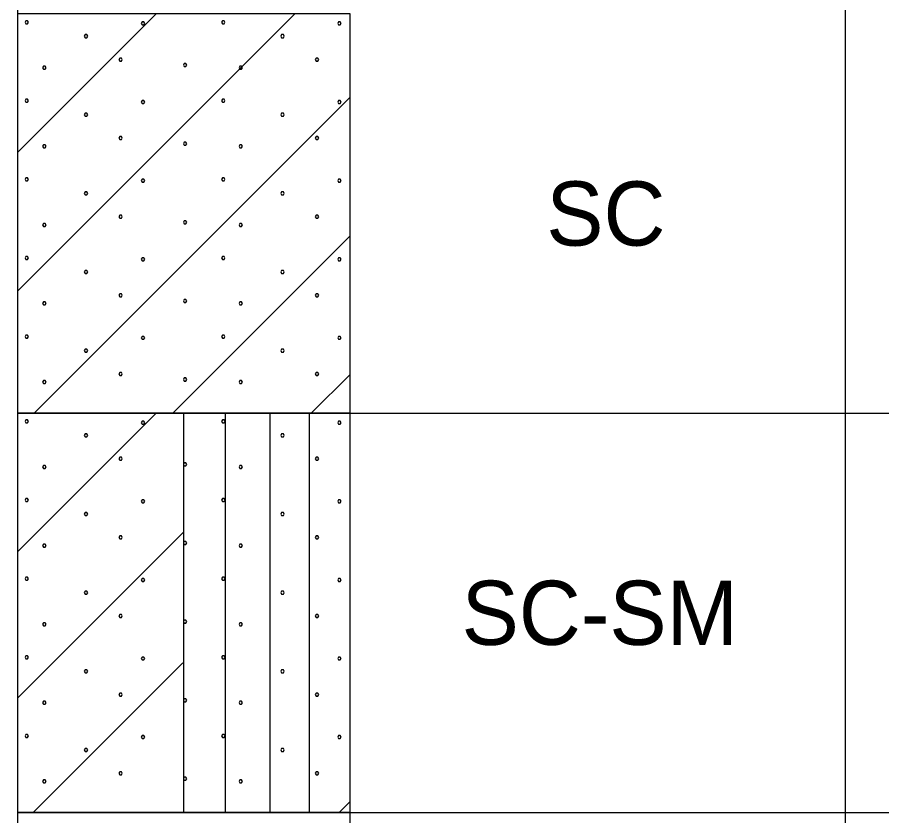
# Model space of a CAD drawing. Extents: x -894 to 866, y -476 to 714.
# Drawn here: x -745 to -650.7, y -218.1 to -131 of the extents above; entities that cross this region are included whole.
import ezdxf

# ---------------------------------------------------------------- set-up
doc = ezdxf.new("R2010")
doc.units = 0
doc.layers.add('14 Ramp Anno', color=7, linetype='Continuous')
doc.layers.add('57 Undefined', color=7, linetype='Continuous')

msp = doc.modelspace()

# ---------------------------------------------------------------- linework, layer by layer
at = {"layer": '14 Ramp Anno'}
msp.add_lwpolyline([(-745.016, -304.812), (2.572, -304.812), (2.572, 608.931), (-745.016, 608.931)], close=True, dxfattribs=at)
for points in [[(-654.736, 588.056), (-654.736, -304.812)], [(-745.018, -145.752), (-729.899, -130.632)], [(-745.018, -160.872), (-714.779, -130.632)], [(-745.018, -174.177), (-708.731, -174.177), (-708.731, -130.632), (-745.018, -130.632), (-745.018, -174.177)], [(-743.816, -131.541), (-743.911, -131.379), (-744.099, -131.379), (-744.194, -131.541), (-744.099, -131.703), (-743.911, -131.703), (-743.816, -131.541)], [(-731.14, -131.676), (-731.234, -131.513), (-731.422, -131.513), (-731.517, -131.676), (-731.422, -131.838), (-731.234, -131.838), (-731.14, -131.676)], [(-722.387, -131.541), (-722.481, -131.379), (-722.67, -131.379), (-722.764, -131.541), (-722.67, -131.703), (-722.481, -131.703), (-722.387, -131.541)], [(-709.71, -131.676), (-709.804, -131.513), (-709.993, -131.513), (-710.087, -131.676), (-709.993, -131.838), (-709.804, -131.838), (-709.71, -131.676)], [(-737.351, -133.066), (-737.445, -132.9), (-737.634, -132.9), (-737.728, -133.063), (-737.634, -133.228), (-737.445, -133.228), (-737.351, -133.066)], [(-715.921, -133.066), (-716.016, -132.9), (-716.204, -132.9), (-716.299, -133.063), (-716.204, -133.228), (-716.016, -133.228), (-715.921, -133.066)], [(-733.583, -135.611), (-733.678, -135.449), (-733.866, -135.449), (-733.96, -135.611), (-733.866, -135.773), (-733.678, -135.773), (-733.583, -135.611)], [(-712.154, -135.611), (-712.248, -135.449), (-712.437, -135.449), (-712.531, -135.611), (-712.437, -135.773), (-712.248, -135.773), (-712.154, -135.611)], [(-741.905, -136.5), (-742, -136.338), (-742.188, -136.338), (-742.282, -136.5), (-742.188, -136.666), (-742, -136.666), (-741.905, -136.5)], [(-726.548, -136.222), (-726.642, -136.056), (-726.831, -136.056), (-726.925, -136.222), (-726.831, -136.384), (-726.642, -136.384), (-726.548, -136.222)], [(-720.476, -136.5), (-720.57, -136.338), (-720.759, -136.338), (-720.853, -136.5), (-720.759, -136.666), (-720.57, -136.666), (-720.476, -136.5)], [(-743.816, -140.113), (-743.911, -139.95), (-744.099, -139.95), (-744.194, -140.113), (-744.099, -140.275), (-743.911, -140.275), (-743.816, -140.113)], [(-743.204, -174.177), (-708.731, -139.704)], [(-731.14, -140.247), (-731.234, -140.085), (-731.422, -140.085), (-731.517, -140.247), (-731.422, -140.41), (-731.234, -140.41), (-731.14, -140.247)], [(-722.387, -140.113), (-722.481, -139.95), (-722.67, -139.95), (-722.764, -140.113), (-722.67, -140.275), (-722.481, -140.275), (-722.387, -140.113)], [(-709.71, -140.247), (-709.804, -140.085), (-709.993, -140.085), (-710.087, -140.247), (-709.993, -140.41), (-709.804, -140.41), (-709.71, -140.247)], [(-737.351, -141.638), (-737.445, -141.472), (-737.634, -141.472), (-737.728, -141.634), (-737.634, -141.8), (-737.445, -141.8), (-737.351, -141.638)], [(-715.921, -141.638), (-716.016, -141.472), (-716.204, -141.472), (-716.299, -141.634), (-716.204, -141.8), (-716.016, -141.8), (-715.921, -141.638)], [(-733.583, -144.183), (-733.678, -144.02), (-733.866, -144.02), (-733.96, -144.183), (-733.866, -144.345), (-733.678, -144.345), (-733.583, -144.183)], [(-712.154, -144.183), (-712.248, -144.02), (-712.437, -144.02), (-712.531, -144.183), (-712.437, -144.345), (-712.248, -144.345), (-712.154, -144.183)], [(-741.905, -145.072), (-742, -144.91), (-742.188, -144.91), (-742.282, -145.072), (-742.188, -145.238), (-742, -145.238), (-741.905, -145.072)], [(-726.548, -144.793), (-726.642, -144.627), (-726.831, -144.627), (-726.925, -144.793), (-726.831, -144.956), (-726.642, -144.956), (-726.548, -144.793)], [(-720.476, -145.072), (-720.57, -144.91), (-720.759, -144.91), (-720.853, -145.072), (-720.759, -145.238), (-720.57, -145.238), (-720.476, -145.072)], [(-743.816, -148.684), (-743.911, -148.522), (-744.099, -148.522), (-744.194, -148.684), (-744.099, -148.847), (-743.911, -148.847), (-743.816, -148.684)], [(-731.14, -148.819), (-731.234, -148.657), (-731.422, -148.657), (-731.517, -148.819), (-731.422, -148.981), (-731.234, -148.981), (-731.14, -148.819)], [(-722.387, -148.684), (-722.481, -148.522), (-722.67, -148.522), (-722.764, -148.684), (-722.67, -148.847), (-722.481, -148.847), (-722.387, -148.684)], [(-709.71, -148.819), (-709.804, -148.657), (-709.993, -148.657), (-710.087, -148.819), (-709.993, -148.981), (-709.804, -148.981), (-709.71, -148.819)], [(-737.351, -150.21), (-737.445, -150.044), (-737.634, -150.044), (-737.728, -150.206), (-737.634, -150.372), (-737.445, -150.372), (-737.351, -150.21)], [(-715.921, -150.21), (-716.016, -150.044), (-716.204, -150.044), (-716.299, -150.206), (-716.204, -150.372), (-716.016, -150.372), (-715.921, -150.21)], [(-733.583, -152.754), (-733.678, -152.592), (-733.866, -152.592), (-733.96, -152.754), (-733.866, -152.917), (-733.678, -152.917), (-733.583, -152.754)], [(-712.154, -152.754), (-712.248, -152.592), (-712.437, -152.592), (-712.531, -152.754), (-712.437, -152.917), (-712.248, -152.917), (-712.154, -152.754)], [(-741.905, -153.644), (-742, -153.482), (-742.188, -153.482), (-742.282, -153.644), (-742.188, -153.81), (-742, -153.81), (-741.905, -153.644)], [(-726.548, -153.365), (-726.642, -153.199), (-726.831, -153.199), (-726.925, -153.365), (-726.831, -153.527), (-726.642, -153.527), (-726.548, -153.365)], [(-720.476, -153.644), (-720.57, -153.482), (-720.759, -153.482), (-720.853, -153.644), (-720.759, -153.81), (-720.57, -153.81), (-720.476, -153.644)], [(-728.084, -174.177), (-708.731, -154.824)], [(-743.816, -157.256), (-743.911, -157.094), (-744.099, -157.094), (-744.194, -157.256), (-744.099, -157.418), (-743.911, -157.418), (-743.816, -157.256)], [(-731.14, -157.391), (-731.234, -157.229), (-731.422, -157.229), (-731.517, -157.391), (-731.422, -157.553), (-731.234, -157.553), (-731.14, -157.391)], [(-722.387, -157.256), (-722.481, -157.094), (-722.67, -157.094), (-722.764, -157.256), (-722.67, -157.418), (-722.481, -157.418), (-722.387, -157.256)], [(-709.71, -157.391), (-709.804, -157.229), (-709.993, -157.229), (-710.087, -157.391), (-709.993, -157.553), (-709.804, -157.553), (-709.71, -157.391)], [(-737.351, -158.782), (-737.445, -158.616), (-737.634, -158.616), (-737.728, -158.778), (-737.634, -158.944), (-737.445, -158.944), (-737.351, -158.782)], [(-715.921, -158.782), (-716.016, -158.616), (-716.204, -158.616), (-716.299, -158.778), (-716.204, -158.944), (-716.016, -158.944), (-715.921, -158.782)], [(-733.583, -161.326), (-733.678, -161.164), (-733.866, -161.164), (-733.96, -161.326), (-733.866, -161.488), (-733.678, -161.488), (-733.583, -161.326)], [(-712.154, -161.326), (-712.248, -161.164), (-712.437, -161.164), (-712.531, -161.326), (-712.437, -161.488), (-712.248, -161.488), (-712.154, -161.326)], [(-741.905, -162.216), (-742, -162.054), (-742.188, -162.054), (-742.282, -162.216), (-742.188, -162.382), (-742, -162.382), (-741.905, -162.216)], [(-726.548, -161.937), (-726.642, -161.771), (-726.831, -161.771), (-726.925, -161.937), (-726.831, -162.099), (-726.642, -162.099), (-726.548, -161.937)], [(-720.476, -162.216), (-720.57, -162.054), (-720.759, -162.054), (-720.853, -162.216), (-720.759, -162.382), (-720.57, -162.382), (-720.476, -162.216)], [(-743.816, -165.828), (-743.911, -165.666), (-744.099, -165.666), (-744.194, -165.828), (-744.099, -165.99), (-743.911, -165.99), (-743.816, -165.828)], [(-731.14, -165.963), (-731.234, -165.801), (-731.422, -165.801), (-731.517, -165.963), (-731.422, -166.125), (-731.234, -166.125), (-731.14, -165.963)], [(-722.387, -165.828), (-722.481, -165.666), (-722.67, -165.666), (-722.764, -165.828), (-722.67, -165.99), (-722.481, -165.99), (-722.387, -165.828)], [(-709.71, -165.963), (-709.804, -165.801), (-709.993, -165.801), (-710.087, -165.963), (-709.993, -166.125), (-709.804, -166.125), (-709.71, -165.963)], [(-737.351, -167.354), (-737.445, -167.188), (-737.634, -167.188), (-737.728, -167.35), (-737.634, -167.516), (-737.445, -167.516), (-737.351, -167.354)], [(-715.921, -167.354), (-716.016, -167.188), (-716.204, -167.188), (-716.299, -167.35), (-716.204, -167.516), (-716.016, -167.516), (-715.921, -167.354)], [(-733.583, -169.898), (-733.678, -169.736), (-733.866, -169.736), (-733.96, -169.898), (-733.866, -170.06), (-733.678, -170.06), (-733.583, -169.898)], [(-712.154, -169.898), (-712.248, -169.736), (-712.437, -169.736), (-712.531, -169.898), (-712.437, -170.06), (-712.248, -170.06), (-712.154, -169.898)], [(-741.905, -170.788), (-742, -170.626), (-742.188, -170.626), (-742.282, -170.788), (-742.188, -170.954), (-742, -170.954), (-741.905, -170.788)], [(-726.548, -170.509), (-726.642, -170.343), (-726.831, -170.343), (-726.925, -170.509), (-726.831, -170.671), (-726.642, -170.671), (-726.548, -170.509)], [(-720.476, -170.788), (-720.57, -170.626), (-720.759, -170.626), (-720.853, -170.788), (-720.759, -170.954), (-720.57, -170.954), (-720.476, -170.788)], [(-712.965, -174.177), (-708.731, -169.944)], [(-745.018, -174.177), (-372.904, -174.177)], [(-745.018, -217.722), (-708.731, -217.722), (-708.731, -174.177), (-745.018, -174.177), (-745.018, -217.722)], [(-745.008, -189.297), (-729.888, -174.177)], [(-726.875, -217.722), (-726.875, -174.177)], [(-722.344, -217.722), (-722.344, -174.177)], [(-717.453, -217.722), (-717.453, -174.177)], [(-713.158, -217.722), (-713.158, -174.177)], [(-743.816, -175.086), (-743.911, -174.923), (-744.099, -174.923), (-744.194, -175.086), (-744.099, -175.248), (-743.911, -175.248), (-743.816, -175.086)], [(-731.14, -175.22), (-731.234, -175.058), (-731.422, -175.058), (-731.517, -175.22), (-731.422, -175.383), (-731.234, -175.383), (-731.14, -175.22)], [(-722.387, -175.086), (-722.481, -174.923), (-722.67, -174.923), (-722.764, -175.086), (-722.67, -175.248), (-722.481, -175.248), (-722.387, -175.086)], [(-709.71, -175.22), (-709.804, -175.058), (-709.993, -175.058), (-710.087, -175.22), (-709.993, -175.383), (-709.804, -175.383), (-709.71, -175.22)], [(-737.351, -176.611), (-737.445, -176.445), (-737.634, -176.445), (-737.728, -176.607), (-737.634, -176.773), (-737.445, -176.773), (-737.351, -176.611)], [(-715.921, -176.611), (-716.016, -176.445), (-716.204, -176.445), (-716.299, -176.607), (-716.204, -176.773), (-716.016, -176.773), (-715.921, -176.611)], [(-733.583, -179.156), (-733.678, -178.993), (-733.866, -178.993), (-733.96, -179.156), (-733.866, -179.318), (-733.678, -179.318), (-733.583, -179.156)], [(-712.154, -179.156), (-712.248, -178.993), (-712.437, -178.993), (-712.531, -179.156), (-712.437, -179.318), (-712.248, -179.318), (-712.154, -179.156)], [(-741.905, -180.045), (-742, -179.883), (-742.188, -179.883), (-742.282, -180.045), (-742.188, -180.211), (-742, -180.211), (-741.905, -180.045)], [(-726.548, -179.766), (-726.642, -179.6), (-726.831, -179.6), (-726.925, -179.766), (-726.831, -179.929), (-726.642, -179.929), (-726.548, -179.766)], [(-720.476, -180.045), (-720.57, -179.883), (-720.759, -179.883), (-720.853, -180.045), (-720.759, -180.211), (-720.57, -180.211), (-720.476, -180.045)], [(-743.816, -183.657), (-743.911, -183.495), (-744.099, -183.495), (-744.194, -183.657), (-744.099, -183.82), (-743.911, -183.82), (-743.816, -183.657)], [(-731.14, -183.792), (-731.234, -183.63), (-731.422, -183.63), (-731.517, -183.792), (-731.422, -183.954), (-731.234, -183.954), (-731.14, -183.792)], [(-722.387, -183.657), (-722.481, -183.495), (-722.67, -183.495), (-722.764, -183.657), (-722.67, -183.82), (-722.481, -183.82), (-722.387, -183.657)], [(-709.71, -183.792), (-709.804, -183.63), (-709.993, -183.63), (-710.087, -183.792), (-709.993, -183.954), (-709.804, -183.954), (-709.71, -183.792)], [(-737.351, -185.183), (-737.445, -185.017), (-737.634, -185.017), (-737.728, -185.179), (-737.634, -185.345), (-737.445, -185.345), (-737.351, -185.183)], [(-715.921, -185.183), (-716.016, -185.017), (-716.204, -185.017), (-716.299, -185.179), (-716.204, -185.345), (-716.016, -185.345), (-715.921, -185.183)], [(-745.008, -205.252), (-726.864, -187.109)], [(-733.583, -187.727), (-733.678, -187.565), (-733.866, -187.565), (-733.96, -187.727), (-733.866, -187.89), (-733.678, -187.89), (-733.583, -187.727)], [(-712.154, -187.727), (-712.248, -187.565), (-712.437, -187.565), (-712.531, -187.727), (-712.437, -187.89), (-712.248, -187.89), (-712.154, -187.727)], [(-741.905, -188.617), (-742, -188.455), (-742.188, -188.455), (-742.282, -188.617), (-742.188, -188.783), (-742, -188.783), (-741.905, -188.617)], [(-726.548, -188.338), (-726.642, -188.172), (-726.831, -188.172), (-726.925, -188.338), (-726.831, -188.5), (-726.642, -188.5), (-726.548, -188.338)], [(-720.476, -188.617), (-720.57, -188.455), (-720.759, -188.455), (-720.853, -188.617), (-720.759, -188.783), (-720.57, -188.783), (-720.476, -188.617)], [(-743.816, -192.229), (-743.911, -192.067), (-744.099, -192.067), (-744.194, -192.229), (-744.099, -192.391), (-743.911, -192.391), (-743.816, -192.229)], [(-731.14, -192.364), (-731.234, -192.202), (-731.422, -192.202), (-731.517, -192.364), (-731.422, -192.526), (-731.234, -192.526), (-731.14, -192.364)], [(-722.387, -192.229), (-722.481, -192.067), (-722.67, -192.067), (-722.764, -192.229), (-722.67, -192.391), (-722.481, -192.391), (-722.387, -192.229)], [(-709.71, -192.364), (-709.804, -192.202), (-709.993, -192.202), (-710.087, -192.364), (-709.993, -192.526), (-709.804, -192.526), (-709.71, -192.364)], [(-737.351, -193.755), (-737.445, -193.589), (-737.634, -193.589), (-737.728, -193.751), (-737.634, -193.917), (-737.445, -193.917), (-737.351, -193.755)], [(-715.921, -193.755), (-716.016, -193.589), (-716.204, -193.589), (-716.299, -193.751), (-716.204, -193.917), (-716.016, -193.917), (-715.921, -193.755)], [(-733.583, -196.299), (-733.678, -196.137), (-733.866, -196.137), (-733.96, -196.299), (-733.866, -196.461), (-733.678, -196.461), (-733.583, -196.299)], [(-712.154, -196.299), (-712.248, -196.137), (-712.437, -196.137), (-712.531, -196.299), (-712.437, -196.461), (-712.248, -196.461), (-712.154, -196.299)], [(-741.905, -197.189), (-742, -197.027), (-742.188, -197.027), (-742.282, -197.189), (-742.188, -197.355), (-742, -197.355), (-741.905, -197.189)], [(-726.548, -196.91), (-726.642, -196.744), (-726.831, -196.744), (-726.925, -196.91), (-726.831, -197.072), (-726.642, -197.072), (-726.548, -196.91)], [(-720.476, -197.189), (-720.57, -197.027), (-720.759, -197.027), (-720.853, -197.189), (-720.759, -197.355), (-720.57, -197.355), (-720.476, -197.189)], [(-743.816, -200.801), (-743.911, -200.639), (-744.099, -200.639), (-744.194, -200.801), (-744.099, -200.963), (-743.911, -200.963), (-743.816, -200.801)], [(-731.14, -200.936), (-731.234, -200.774), (-731.422, -200.774), (-731.517, -200.936), (-731.422, -201.098), (-731.234, -201.098), (-731.14, -200.936)], [(-722.387, -200.801), (-722.481, -200.639), (-722.67, -200.639), (-722.764, -200.801), (-722.67, -200.963), (-722.481, -200.963), (-722.387, -200.801)], [(-709.71, -200.936), (-709.804, -200.774), (-709.993, -200.774), (-710.087, -200.936), (-709.993, -201.098), (-709.804, -201.098), (-709.71, -200.936)], [(-743.313, -217.722), (-726.983, -201.393)], [(-737.351, -202.327), (-737.445, -202.161), (-737.634, -202.161), (-737.728, -202.323), (-737.634, -202.489), (-737.445, -202.489), (-737.351, -202.327)], [(-715.921, -202.327), (-716.016, -202.161), (-716.204, -202.161), (-716.299, -202.323), (-716.204, -202.489), (-716.016, -202.489), (-715.921, -202.327)], [(-733.583, -204.871), (-733.678, -204.709), (-733.866, -204.709), (-733.96, -204.871), (-733.866, -205.033), (-733.678, -205.033), (-733.583, -204.871)], [(-726.548, -205.482), (-726.642, -205.316), (-726.831, -205.316), (-726.925, -205.482), (-726.831, -205.644), (-726.642, -205.644), (-726.548, -205.482)], [(-712.154, -204.871), (-712.248, -204.709), (-712.437, -204.709), (-712.531, -204.871), (-712.437, -205.033), (-712.248, -205.033), (-712.154, -204.871)], [(-741.905, -205.761), (-742, -205.599), (-742.188, -205.599), (-742.282, -205.761), (-742.188, -205.927), (-742, -205.927), (-741.905, -205.761)], [(-720.476, -205.761), (-720.57, -205.599), (-720.759, -205.599), (-720.853, -205.761), (-720.759, -205.927), (-720.57, -205.927), (-720.476, -205.761)], [(-743.816, -209.373), (-743.911, -209.211), (-744.099, -209.211), (-744.194, -209.373), (-744.099, -209.535), (-743.911, -209.535), (-743.816, -209.373)], [(-731.14, -209.508), (-731.234, -209.346), (-731.422, -209.346), (-731.517, -209.508), (-731.422, -209.67), (-731.234, -209.67), (-731.14, -209.508)], [(-722.387, -209.373), (-722.481, -209.211), (-722.67, -209.211), (-722.764, -209.373), (-722.67, -209.535), (-722.481, -209.535), (-722.387, -209.373)], [(-709.71, -209.508), (-709.804, -209.346), (-709.993, -209.346), (-710.087, -209.508), (-709.993, -209.67), (-709.804, -209.67), (-709.71, -209.508)], [(-737.351, -210.898), (-737.445, -210.732), (-737.634, -210.732), (-737.728, -210.895), (-737.634, -211.061), (-737.445, -211.061), (-737.351, -210.898)], [(-715.921, -210.898), (-716.016, -210.732), (-716.204, -210.732), (-716.299, -210.895), (-716.204, -211.061), (-716.016, -211.061), (-715.921, -210.898)], [(-733.583, -213.443), (-733.678, -213.281), (-733.866, -213.281), (-733.96, -213.443), (-733.866, -213.605), (-733.678, -213.605), (-733.583, -213.443)], [(-726.548, -214.054), (-726.642, -213.888), (-726.831, -213.888), (-726.925, -214.054), (-726.831, -214.216), (-726.642, -214.216), (-726.548, -214.054)], [(-712.154, -213.443), (-712.248, -213.281), (-712.437, -213.281), (-712.531, -213.443), (-712.437, -213.605), (-712.248, -213.605), (-712.154, -213.443)], [(-741.905, -214.333), (-742, -214.17), (-742.188, -214.17), (-742.282, -214.333), (-742.188, -214.499), (-742, -214.499), (-741.905, -214.333)], [(-720.476, -214.333), (-720.57, -214.17), (-720.759, -214.17), (-720.853, -214.333), (-720.759, -214.499), (-720.57, -214.499), (-720.476, -214.333)], [(-709.941, -217.722), (-708.731, -216.513)], [(-745.042, -217.722), (2.572, -217.722)], [(-745.042, -217.722), (-372.904, -217.722)], [(-745.018, -217.722), (-372.904, -217.722)], [(-745.018, -261.267), (-708.731, -261.267), (-708.731, -217.722), (-745.018, -217.722), (-745.018, -261.267)]]:
    msp.add_lwpolyline(points, dxfattribs=at)

# ---------------------------------------------------------------- texts
at = {"layer": '57 Undefined'}
for s, p in [('SC', (-687.334, -155.905)), ('SC-SM', (-696.57, -199.45))]:
    msp.add_text(s, height=7, dxfattribs=at).set_placement(p)

doc.saveas('drawing.dxf')
